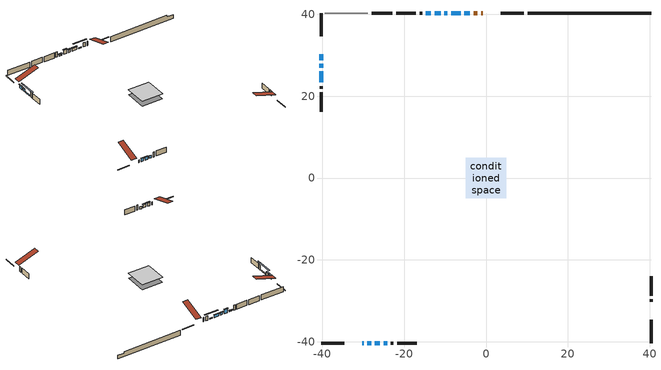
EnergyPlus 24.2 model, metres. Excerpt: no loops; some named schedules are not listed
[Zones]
conditioned space
 floor outside (Floor1 construction): -0.61,-0.61 -0.61,0.61 0.61,0.61 0.61,-0.61 z0.46
 floor adiabatic (AdiabaticFloorConstruction): -4.96,-4.96 -4.96,4.96 4.96,4.96 4.96,-4.96 z0.46
 floor foundation (Slab1 construction): -4.78,-4.78 -4.78,4.78 4.78,4.78 4.78,-4.78 z-1.98
 wall outside (RimJoist1 construction): 9.23,40.34 3.58,40.34 / -40.34,-40.34 -34.68,-40.34 / -40.34,40.34 -40.34,34.68 / 40.34,-40.34 40.34,-34.68 z0.46:0.76
 wall outside (AdiabaticWallConstruction 1): -0.8,40.34 -1.21,40.34 z0.46:2.49
 wall outside (AdiabaticWallConstruction): -30.3,-40.34 -29.91,-40.34 / -25.04,-40.34 -24.19,-40.34 / -6.2,40.34 -8.49,40.34 / -9.41,40.34 -10.18,40.34 z0.46:1.68; -28.98,-40.34 -28.06,-40.34 / -27.14,-40.34 -25.97,-40.34 / -40.34,30.3 -40.34,28.82 / -40.34,27.9 -40.34,26.98 z0.46:1.93; -3.95,40.34 -5.27,40.34 / -40.34,26.05 -40.34,23.41 / -13.51,40.34 -14.68,40.34 z0.46:1.02; -11.11,40.34 -12.58,40.34 z0.46:2.44
 wall outside (Wall1 construction): -15.6,40.34 -16.22,40.34 / -23.27,-40.34 -22.65,-40.34 / -40.34,22.48 -40.34,21.86 / 40.34,-30.3 40.34,-29.68 z0.46:2.9
 wall outside (Wall2 construction): -17.15,40.34 -21.93,40.34 / -21.72,-40.34 -16.94,-40.34 / -40.34,20.94 -40.34,16.15 / 40.34,-28.75 40.34,-23.97 z0.46:2.9
 wall foundation (FoundationWall1 construction): 10.16,40.34,-1.98 10.16,40.34,0.46 37.32,40.34,0.46 37.32,40.34,-0.27 40.34,40.34,-0.27 40.34,40.34,-1.98
 wall othersidecoefficients (AdiabaticWallConstruction 1): -2.13,40.34 -3.02,40.34 z0.46:2.49
 wall othersidecoefficients (Wall3 construction): -22.86,40.34 -27.92,40.34 z0.46:2.9
 wall adiabatic (Wall4 construction): -28.85,40.34 -39.41,40.34 z0.46:2.9
 window (WindowConstruction 8): -30.3,-40.34 -29.91,-40.34 z0.46:1.68
 window (WindowConstruction 4): -28.98,-40.34 -28.07,-40.34 z0.46:1.93
 window (WindowConstruction 5): -27.14,-40.34 -25.97,-40.34 z0.46:1.93
 window (WindowConstruction 6): -40.34,30.3 -40.34,28.82 z0.46:1.93
 window (WindowConstruction 7): -40.34,27.89 -40.34,26.98 z0.46:1.93
 window (WindowConstruction 10): -3.95,40.34 -5.27,40.34 z0.46:1.02
 window (WindowConstruction 11): -40.34,26.05 -40.34,23.41 z0.46:1.02
 window (WindowConstruction 9): -25.04,-40.34 -24.2,-40.34 z0.46:1.68
 window (WindowConstruction): -6.2,40.34 -8.49,40.34 z0.46:1.68
 window (WindowConstruction 1): -9.42,40.34 -10.18,40.34 z0.46:1.68
 window (WindowConstruction 2): -11.11,40.34 -12.58,40.34 z0.46:2.44
 window (WindowConstruction 3): -13.51,40.34 -14.68,40.34 z0.46:1.02
 door (Door): -0.81,40.34 -1.21,40.34 z0.46:2.49
 door inside (Door 1): -2.13,40.34 -3.02,40.34 z0.46:2.49
 ceiling adiabatic (AdiabaticFloorConstruction): 4.96,-4.96 4.96,4.96 -4.96,4.96 -4.96,-4.96 z0.46
 roof outside (Roof1 construction): 0.12,40.34,2.9 0.12,30.75,6.09 2.65,30.75,6.09 2.65,40.34,2.9; -31.22,-40.34,2.9 -31.22,-30.75,6.09 -33.75,-30.75,6.09 -33.75,-40.34,2.9; -40.34,31.22,2.9 -30.75,31.22,6.09 -30.75,33.75,6.09 -40.34,33.75,2.9; 40.34,-31.22,2.9 30.75,-31.22,6.09 30.75,-33.75,6.09 40.34,-33.75,2.9
shading: -27.86,-40.34 -29.18,-40.34 -29.18,-40.75 -27.86,-40.75 z2.13; -25.77,-40.34 -27.34,-40.34 -27.34,-40.75 -25.77,-40.75 z2.13; -40.34,28.62 -40.34,30.5 -40.75,30.5 -40.75,28.62 z2.13; -40.34,26.78 -40.34,28.1 -40.75,28.1 -40.75,26.78 z2.13; -7.91,40.34 -1.31,40.34 -1.31,40.75 -7.91,40.75 z3.66; -40.34,20.77 -40.34,28.69 -40.75,28.69 -40.75,20.77 z3.66; -8.69,40.34 -6,40.34 -6,40.75 -8.69,40.75 z1.88; -10.38,40.34 -9.21,40.34 -9.21,40.75 -10.38,40.75 z1.88; -12.78,40.34 -10.91,40.34 -10.91,40.75 -12.78,40.75 z2.64; -14.88,40.34 -13.31,40.34 -13.31,40.75 -14.88,40.75 z1.22
[Building]
Building 1: Terrain=Suburbs
[Site:Location]
Edmonton Intl AP_AB: Latitude {deg}=53.31; Longitude {deg}=-113.58; Time Zone {hr}=-7; Elevation {m}=723; Keep Site Location Information=Yes
[Site:GroundTemperature:Shallow]
-1.56185, -3.61833, -3.78302, -2.80711, 1.11059, 5.01004, 8.39065, 10.5322, 10.7141, 8.97234, 5.67794, 1.89811
[Site:WaterMainsTemperature]
Calculation Method=Schedule; Temperature Schedule=mains temperature schedule
[Material] Roughness=Rough; Thermal Absorptance=0.9
Name | Thickness {m} | Conductivity {W/m-K} | Density {kg/m3} | Specific Heat {J/kg-K} | Solar Absorptance | Visible Absorptance
asphalt or fiberglass shingles | 0.00635 | 0.162714 | 1121.4 | 1465.45 | 0.4 | 0.4
concrete 4.0 in. | 0.1016 | 1.803125 | 2242.8 | 837.4 | 0.7 | 0.7
concrete 8.0 in. | 0.2032 | 1.803125 | 2242.8 | 837.4 | 0.7 | 0.7
door material | 0.04445 | 0.053851 | 512.64 | 1214.23 | 0.7 | 0.7
door material 1 | 0.04445 | 0.060037 | 512.64 | 1214.23 | 0.7 | 0.7
exterior vertical ins | 0.0460229 | 0.029427 | 32.04 | 1214.23 | 0.7 | 0.7
floor covering | 0.0127 | 0.0433444 | 54.468 | 1339.84 | 0.6 | 0.6
floor rigid ins; wall rigid ins | 0.051816 | 0.029427 | 32.04 | 1214.23 | 0.7 | 0.7
floor rigid ins 1; wall rigid ins 2 | 0.512978 | 0.029427 | 32.04 | 1214.23 | 0.7 | 0.7
floor stud and cavity | 0.1397 | 0.719962 | 92.3553 | 1139.71 | 0.7 | 0.7
floor stud and cavity 1 | 0.1397 | 1.75129 | 37.0049 | 1207.88 | 0.7 | 0.7
furniture material conditioned space 1 | 0.1524 | 0.115458 | 640.8 | 1214.23 | 0.6 | 0.6
gypsum board | 0.0127 | 0.160291 | 801 | 837.4 | 0.6 | 0.6
gypsum board 1 | 0.0127 | 0.160291 | 801 | 837.4 | 0.7 | 0.7
osb sheathing 0.5 in. | 0.0127 | 0.115458 | 512.64 | 1214.23 | 0.7 | 0.7
osb sheathing 0.75 in. | 0.01905 | 0.115458 | 512.64 | 1214.23 | 0.7 | 0.7
osb sheathing 2.0 in. | 0.0508 | 0.115458 | 512.64 | 1214.23 | 0.7 | 0.7
rim joist stud and cavity | 0.0508 | 0.0296634 | 125.044 | 1163.47 | 0.6 | 0.6
roof rigid ins | 0.103632 | 0.029427 | 32.04 | 1214.23 | 0.7 | 0.7
roof stud and cavity | 0.2032 | 0.0705041 | 78.34581 | 1123.46 | 0.7 | 0.7
wall rigid ins 1 | 0.051816 | 0.029427 | 32.04 | 1214.23 | 0.4 | 0.4
wall stud and cavity | 0.1397 | 0.343468 | 139.0536 | 1170.24 | 0.7 | 0.7
wall stud and cavity 1 | 0.1397 | 0.224759 | 139.0536 | 1170.24 | 0.7 | 0.7
wall stud and cavity 2 | 0.1397 | 0.304518 | 139.0536 | 1170.24 | 0.7 | 0.7
wall stud and cavity 3 | 0.1397 | 0.178072 | 139.0536 | 1170.24 | 0.7 | 0.7
wall stud and cavity 4 | 0.0889 | 0.380278 | 52.3479 | 1209.89 | 0.7 | 0.7
wall stud and cavity 5 | 0.0889 | 0.391764 | 83.0341 | 1211.67 | 0.7 | 0.7
wood siding | 0.0254 | 0.102417 | 544.68 | 1172.36 | 0.4 | 0.4
wood siding 1; wood siding 2; wood siding 3 | 0.0254 | 0.102417 | 544.68 | 1172.36 | 0.7 | 0.7
[WindowMaterial:SimpleGlazingSystem]
Name | U-Factor {W/m2-K} | Solar Heat Gain Coefficient
WindowMaterial | 2.49775 | 0.6
WindowMaterial 1 | 2.44665 | 0.49
WindowMaterial 10 | 2.509676 | 0.46
WindowMaterial 2 | 2.99003 | 0.58
WindowMaterial 3 | 2.557939 | 0.57
WindowMaterial 4 | 2.592007 | 0.56
WindowMaterial 5 | 2.42678 | 0.63
WindowMaterial 6 | 2.40407 | 0.64
WindowMaterial 7 | 2.50911 | 0.46
WindowMaterial 8 | 3.31766 | 0.56
WindowMaterial 9 | 2.54715 | 0.34
[Construction]
AdiabaticFloorConstruction: floor stud and cavity 1, floor rigid ins 1, osb sheathing 0.75 in., floor covering
AdiabaticWallConstruction: wood siding 2, wall rigid ins 2, wall stud and cavity 4, gypsum board
AdiabaticWallConstruction 1: wood siding 3, wall rigid ins 2, wall stud and cavity 4, gypsum board
Door: door material
Door 1: door material 1
Floor1 construction: floor stud and cavity, floor rigid ins, osb sheathing 0.75 in., floor covering
FoundationWall1 construction: concrete 8.0 in., gypsum board 1
furniture construction conditioned space 1: furniture material conditioned space 1
PartitionWallConstruction: gypsum board, wall stud and cavity 5, gypsum board
RimJoist1 construction: wood siding 1, osb sheathing 2.0 in., rim joist stud and cavity
Roof1 construction: asphalt or fiberglass shingles, roof rigid ins, osb sheathing 0.75 in., roof stud and cavity, gypsum board
Slab1 construction: concrete 4.0 in.
Wall1 construction: wood siding, wall rigid ins, osb sheathing 0.5 in., wall stud and cavity, gypsum board
Wall2 construction: wood siding, wall rigid ins, osb sheathing 0.5 in., wall stud and cavity 1, gypsum board
Wall3 construction: wall rigid ins 1, osb sheathing 0.5 in., wall stud and cavity 2, gypsum board
Wall4 construction: wall rigid ins 1, osb sheathing 0.5 in., wall stud and cavity 3, gypsum board
WindowConstruction: WindowMaterial
WindowConstruction 1: WindowMaterial 1
WindowConstruction 10; WindowConstruction 11: WindowMaterial 10
WindowConstruction 2: WindowMaterial 2
WindowConstruction 3: WindowMaterial 3
WindowConstruction 4: WindowMaterial 4
WindowConstruction 5: WindowMaterial 5
WindowConstruction 6: WindowMaterial 6
WindowConstruction 7: WindowMaterial 7
WindowConstruction 8: WindowMaterial 8
WindowConstruction 9: WindowMaterial 9
[Zone]
conditioned space: Multiplier=1; Volume {m3}=537; Part of Total Floor Area=Yes
[Space]
conditioned space 1: Zone=conditioned space; Volume {m3}=537
[SurfaceProperty:ExposedFoundationPerimeter]
Slab1: Exposed Perimeter Calculation Method=TotalExposedPerimeter; Total Exposed Perimeter {m}=30.172
[SurfaceProperty:OtherSideCoefficients]
other non-freezing space: Combined Convective/Radiative Film Coefficient {W/m2-K}=8.35; Constant Temperature Coefficient=1; External Dry-Bulb Temperature Coefficient=0; Ground Temperature Coefficient=0; Wind Speed Coefficient=0; Zone Air Temperature Coefficient=0; Constant Temperature Schedule=other non-freezing space; Previous Other Side Temperature Coefficient=0
[InternalMass] Zone or ZoneList=conditioned space; Space or SpaceList=conditioned space 1
Name | Construction | Surface Area {m2}
furniture mass conditioned space 1 | furniture construction conditioned space 1 | 76.492
partition wall mass | PartitionWallConstruction | 191.23
[Lights]
interior lighting: Zone or ZoneList or Space or SpaceList=conditioned space 1; Schedule=interior lighting schedule; Design Level Calculation Method=LightingLevel; Lighting Level {W}=343.2; Return Air Fraction=0; Fraction Radiant=0.6; Fraction Visible=0.2; Fraction Replaceable=1
[People]
occupants: Zone or ZoneList or Space or SpaceList=conditioned space 1; Number of People Schedule=occupants schedule; Number of People Calculation Method=People; Number of People=3; Fraction Radiant=0.314171; Sensible Heat Fraction=0.56303; Activity Level Schedule=occupants activity schedule; Carbon Dioxide Generation Rate {m3/s-W}=0; Enable ASHRAE 55 Comfort Warnings=No; Mean Radiant Temperature Calculation Type=EnclosureAveraged
[ElectricEquipment] Zone or ZoneList or Space or SpaceList=conditioned space 1; Design Level Calculation Method=EquipmentLevel
Name | Schedule | Design Level {W} | Fraction Latent | Fraction Radiant | Fraction Lost
clothes dryer | clothes dryer schedule | 140.772 | 0.015 | 0.081 | 0.85
clothes washer | clothes washer schedule | 32.1985 | 0.03 | 0.162 | 0.7
cooking range | cooking range schedule | 208.969 | 0.08 | 0.432 | 0.2
dishwasher | dishwasher schedule | 66.8632 | 0.3 | 0.18 | 0.4
fridge | fridge schedule | 72.9452 | 0 | 0.6 | 0
mech vent bath fan 0 | mech vent bath fan 0 schedule | 50.2 | 0 | 0 | 1
mech vent bath fan 1 | mech vent bath fan 1 schedule | 50.2 | 0 | 0 | 1
mech vent house fan | mech vent house fan schedule | 0 | 0 | 0 | 1
mech vent house fan cfis | mech vent house fan cfis schedule | 0 | 0 | 0 | 0
mech vent range fan 0 | mech vent range fan 0 schedule | 57 | 0 | 0 | 1
misc plug loads | misc plug loads schedule | 494.7 | 0.045 | 0.513 | 0.1
whole house fan | Always On Discrete | 0 | 0 | 0 | 1
[OtherEquipment] Zone or ZoneList or Space or SpaceList=conditioned space 1; Design Level Calculation Method=EquipmentLevel
Name | Fuel Type | Schedule | Design Level {W} | Fraction Latent | Fraction Radiant | Fraction Lost
clothes dryer 1 | Electricity | clothes dryer schedule | 0 | 0.015 | 0.081 | 0.85
cooking range 1 | Electricity | cooking range schedule | 0 | 0.08 | 0.432 | 0.2
general water use latent | None | general water use schedule | 59.3978 | 1 | 0 | 0
general water use sensible | None | general water use schedule | -58.539 | 0 | 0.6 | 0
mech vent house fan latent load | None | Always On Discrete | 0 | 1 | 0 | 0
mech vent house fan sensible load | None | Always On Discrete | 0 | 0 | 0 | 0
water heater energy adjustment1 | NaturalGas | Always On Discrete | 0.01 | 0 | 0 | 1
[ZoneInfiltration:DesignFlowRate] Zone or ZoneList or Space or SpaceList=conditioned space 1; Schedule=Always On Discrete; Design Flow Rate Calculation Method=Flow/Zone; Design Flow Rate {m3/s}=0
infil flow; natural vent flow; whole house fan flow
[AvailabilityManager:Scheduled]
furnace airloop Availability Manager: Schedule=Always On Discrete
[Foundation:Kiva]
Foundation Kiva 1: Initial Indoor Air Temperature {C}=18; Wall Height Above Grade {m}=0.459974; Wall Depth Below Slab {m}=0.2032; Custom Block Material Name 1=exterior vertical ins; Custom Block Depth 1 {m}=2.43998; Custom Block X Position 1 {m}=0.2159; Custom Block Z Position 1 {m}=0
[Foundation:Kiva:Settings]
Soil Conductivity {W/m-K}=0.849921; Soil Density {kg/m3}=1842.3; Soil Specific Heat {J/kg-K}=418.7; Ground Solar Absorptivity=0.9; Ground Thermal Absorptivity=0.9; Ground Surface Roughness {m}=0.03; Far-Field Width {m}=40; Deep-Ground Boundary Condition=ZeroFlux; Deep-Ground Depth {m}=40; Minimum Cell Dimension {m}=0.2; Maximum Cell Growth Coefficient=3; Simulation Timestep=Timestep
[Exterior:Lights]
exterior lighting: Schedule=exterior lighting schedule; Design Level {W}=75.6
[EnergyManagementSystem:GlobalVariable]
furnace_airloop_Fan_RTF
infil_program_Qfan
infil_program_Qinf
natural_vent_program_Qnv
natural_vent_program_Qwhf
[EnergyManagementSystem:Sensor]
Name | Output:Variable or Output:Meter Index Key | Output:Variable or Output:Meter
airflow_gain | infil flow | Infiltration Sensible Heat Gain Energy
airflow_gain_1 | natural vent flow | Infiltration Sensible Heat Gain Energy
airflow_gain_2 | whole house fan flow | Infiltration Sensible Heat Gain Energy
airflow_loss | infil flow | Infiltration Sensible Heat Loss Energy
airflow_loss_1 | natural vent flow | Infiltration Sensible Heat Loss Energy
airflow_loss_2 | whole house fan flow | Infiltration Sensible Heat Loss Energy
clg_load_cond |  | Cooling:EnergyTransfer:Zone:CONDITIONED SPACE
clg_sp_s; clg_sp_s_1 | cooling setpoint | Schedule Value
clothes_dryer_exhaust_0_sch_s | clothes dryer exhaust 0 schedule | Schedule Value
cool_season | cooling season schedule | Schedule Value
htg_load_cond |  | Heating:EnergyTransfer:Zone:CONDITIONED SPACE
htg_sp_s; htg_sp_s_1 | heating setpoint | Schedule Value
ig_ee_conv | clothes dryer | Electric Equipment Convective Heating Energy
ig_ee_conv_2 | cooking range | Electric Equipment Convective Heating Energy
ig_ee_conv_4 | fridge | Electric Equipment Convective Heating Energy
ig_ee_conv_5 | misc plug loads | Electric Equipment Convective Heating Energy
ig_ee_conv_6 | whole house fan | Electric Equipment Convective Heating Energy
ig_ee_rad | clothes dryer | Electric Equipment Radiant Heating Energy
ig_ee_rad_2 | cooking range | Electric Equipment Radiant Heating Energy
ig_ee_rad_4 | fridge | Electric Equipment Radiant Heating Energy
ig_ee_rad_5 | misc plug loads | Electric Equipment Radiant Heating Energy
ig_ee_rad_6 | whole house fan | Electric Equipment Radiant Heating Energy
ig_lgt_conv | interior lighting | Lights Convective Heating Energy
ig_lgt_rad | interior lighting | Lights Radiant Heating Energy
ig_lgt_vis | interior lighting | Lights Visible Radiation Heating Energy
ig_oe_conv | clothes dryer 1 | Other Equipment Convective Heating Energy
ig_oe_conv_1 | cooking range 1 | Other Equipment Convective Heating Energy
ig_oe_conv_2 | general water use latent | Other Equipment Convective Heating Energy
ig_oe_conv_3 | general water use sensible | Other Equipment Convective Heating Energy
ig_oe_conv_4 | water heater energy adjustment1 | Other Equipment Convective Heating Energy
ig_oe_rad | clothes dryer 1 | Other Equipment Radiant Heating Energy
ig_oe_rad_1 | cooking range 1 | Other Equipment Radiant Heating Energy
ig_oe_rad_2 | general water use latent | Other Equipment Radiant Heating Energy
ig_oe_rad_3 | general water use sensible | Other Equipment Radiant Heating Energy
ig_oe_rad_4 | water heater energy adjustment1 | Other Equipment Radiant Heating Energy
ig_ppl_conv | occupants | People Convective Heating Energy
ig_ppl_rad | occupants | People Radiant Heating Energy
im_conv | furniture mass conditioned space 1 | Surface Inside Face Convection Heat Gain Energy
im_conv_1 | partition wall mass | Surface Inside Face Convection Heat Gain Energy
im_ig | furniture mass conditioned space 1 | Surface Inside Face Internal Gains Radiation Heat Gain Energy
im_ig_1 | partition wall mass | Surface Inside Face Internal Gains Radiation Heat Gain Energy
im_lgt | furniture mass conditioned space 1 | Surface Inside Face Lights Radiation Heat Gain Energy
im_lgt_1 | partition wall mass | Surface Inside Face Lights Radiation Heat Gain Energy
im_sol | furniture mass conditioned space 1 | Surface Inside Face Solar Radiation Heat Gain Energy
im_sol_1 | partition wall mass | Surface Inside Face Solar Radiation Heat Gain Energy
im_surf | furniture mass conditioned space 1 | Surface Inside Face Net Surface Thermal Radiation Heat Gain Energy
im_surf_1 | partition wall mass | Surface Inside Face Net Surface Thermal Radiation Heat Gain Energy
mech_vent_bath_fan_0_sch_s | mech vent bath fan 0 schedule | Schedule Value
mech_vent_bath_fan_1_sch_s | mech vent bath fan 1 schedule | Schedule Value
mech_vent_range_fan_0_sch_s | mech vent range fan 0 schedule | Schedule Value
mv_conv | mech vent bath fan 0 | Electric Equipment Convective Heating Energy
mv_conv_1 | mech vent bath fan 1 | Electric Equipment Convective Heating Energy
mv_conv_2 | mech vent house fan | Electric Equipment Convective Heating Energy
mv_conv_3 | mech vent house fan cfis | Electric Equipment Convective Heating Energy
mv_conv_4 | mech vent range fan 0 | Electric Equipment Convective Heating Energy
mv_conv_5 | mech vent house fan latent load | Other Equipment Convective Heating Energy
mv_conv_6 | mech vent house fan sensible load | Other Equipment Convective Heating Energy
mv_rad | mech vent bath fan 0 | Electric Equipment Radiant Heating Energy
mv_rad_1 | mech vent bath fan 1 | Electric Equipment Radiant Heating Energy
mv_rad_2 | mech vent house fan | Electric Equipment Radiant Heating Energy
mv_rad_3 | mech vent house fan cfis | Electric Equipment Radiant Heating Energy
mv_rad_4 | mech vent range fan 0 | Electric Equipment Radiant Heating Energy
mv_rad_5 | mech vent house fan latent load | Other Equipment Radiant Heating Energy
mv_rad_6 | mech vent house fan sensible load | Other Equipment Radiant Heating Energy
natural_vent_s | natural vent schedule | Schedule Value
oa_temp |  | Site Outdoor Air Drybulb Temperature
out_pb_s |  | Site Outdoor Air Barometric Pressure
out_wt_s |  | Site Outdoor Air Humidity Ratio
site_vw_s |  | Site Wind Speed
ss_back_out | Window1 | Surface Window Shortwave from Zone Back Out Window Heat Transfer Rate
ss_back_out_1 | Window10 | Surface Window Shortwave from Zone Back Out Window Heat Transfer Rate
ss_back_out_10 | Window8 | Surface Window Shortwave from Zone Back Out Window Heat Transfer Rate
ss_back_out_11 | Window9 | Surface Window Shortwave from Zone Back Out Window Heat Transfer Rate
ss_back_out_2 | Window12 | Surface Window Shortwave from Zone Back Out Window Heat Transfer Rate
ss_back_out_3 | Window13 | Surface Window Shortwave from Zone Back Out Window Heat Transfer Rate
ss_back_out_4 | Window14 | Surface Window Shortwave from Zone Back Out Window Heat Transfer Rate
ss_back_out_5 | Window16 | Surface Window Shortwave from Zone Back Out Window Heat Transfer Rate
ss_back_out_6 | Window17 | Surface Window Shortwave from Zone Back Out Window Heat Transfer Rate
ss_back_out_7 | Window2 | Surface Window Shortwave from Zone Back Out Window Heat Transfer Rate
ss_back_out_8 | Window4 | Surface Window Shortwave from Zone Back Out Window Heat Transfer Rate
ss_back_out_9 | Window6 | Surface Window Shortwave from Zone Back Out Window Heat Transfer Rate
ss_conv | Door1 | Surface Inside Face Convection Heat Gain Energy
ss_conv_1 | Door2 | Surface Inside Face Convection Heat Gain Energy
ss_conv_10 | Window4 | Surface Inside Face Convection Heat Gain Energy
ss_conv_11 | Window6 | Surface Inside Face Convection Heat Gain Energy
ss_conv_12 | Window8 | Surface Inside Face Convection Heat Gain Energy
ss_conv_13 | Window9 | Surface Inside Face Convection Heat Gain Energy
ss_conv_2 | Window1 | Surface Inside Face Convection Heat Gain Energy
ss_conv_3 | Window10 | Surface Inside Face Convection Heat Gain Energy
ss_conv_4 | Window12 | Surface Inside Face Convection Heat Gain Energy
ss_conv_5 | Window13 | Surface Inside Face Convection Heat Gain Energy
ss_conv_6 | Window14 | Surface Inside Face Convection Heat Gain Energy
ss_conv_7 | Window16 | Surface Inside Face Convection Heat Gain Energy
ss_conv_8 | Window17 | Surface Inside Face Convection Heat Gain Energy
ss_conv_9 | Window2 | Surface Inside Face Convection Heat Gain Energy
ss_ig | Door1 | Surface Inside Face Internal Gains Radiation Heat Gain Energy
ss_ig_1 | Door2 | Surface Inside Face Internal Gains Radiation Heat Gain Energy
ss_ig_10 | Window4 | Surface Inside Face Internal Gains Radiation Heat Gain Energy
ss_ig_11 | Window6 | Surface Inside Face Internal Gains Radiation Heat Gain Energy
ss_ig_12 | Window8 | Surface Inside Face Internal Gains Radiation Heat Gain Energy
ss_ig_13 | Window9 | Surface Inside Face Internal Gains Radiation Heat Gain Energy
ss_ig_2 | Window1 | Surface Inside Face Internal Gains Radiation Heat Gain Energy
ss_ig_3 | Window10 | Surface Inside Face Internal Gains Radiation Heat Gain Energy
ss_ig_4 | Window12 | Surface Inside Face Internal Gains Radiation Heat Gain Energy
ss_ig_5 | Window13 | Surface Inside Face Internal Gains Radiation Heat Gain Energy
ss_ig_6 | Window14 | Surface Inside Face Internal Gains Radiation Heat Gain Energy
ss_ig_7 | Window16 | Surface Inside Face Internal Gains Radiation Heat Gain Energy
ss_ig_8 | Window17 | Surface Inside Face Internal Gains Radiation Heat Gain Energy
ss_ig_9 | Window2 | Surface Inside Face Internal Gains Radiation Heat Gain Energy
ss_lgt | Door1 | Surface Inside Face Lights Radiation Heat Gain Energy
ss_lgt_1 | Door2 | Surface Inside Face Lights Radiation Heat Gain Energy
ss_sol | Door1 | Surface Inside Face Solar Radiation Heat Gain Energy
ss_sol_1 | Door2 | Surface Inside Face Solar Radiation Heat Gain Energy
ss_surf | Door1 | Surface Inside Face Net Surface Thermal Radiation Heat Gain Energy
ss_surf_1 | Door2 | Surface Inside Face Net Surface Thermal Radiation Heat Gain Energy
ss_surf_10 | Window4 | Surface Inside Face Net Surface Thermal Radiation Heat Gain Energy
ss_surf_11 | Window6 | Surface Inside Face Net Surface Thermal Radiation Heat Gain Energy
ss_surf_12 | Window8 | Surface Inside Face Net Surface Thermal Radiation Heat Gain Energy
ss_surf_13 | Window9 | Surface Inside Face Net Surface Thermal Radiation Heat Gain Energy
ss_surf_2 | Window1 | Surface Inside Face Net Surface Thermal Radiation Heat Gain Energy
ss_surf_3 | Window10 | Surface Inside Face Net Surface Thermal Radiation Heat Gain Energy
ss_surf_4 | Window12 | Surface Inside Face Net Surface Thermal Radiation Heat Gain Energy
ss_surf_5 | Window13 | Surface Inside Face Net Surface Thermal Radiation Heat Gain Energy
ss_surf_6 | Window14 | Surface Inside Face Net Surface Thermal Radiation Heat Gain Energy
ss_surf_7 | Window16 | Surface Inside Face Net Surface Thermal Radiation Heat Gain Energy
ss_surf_8 | Window17 | Surface Inside Face Net Surface Thermal Radiation Heat Gain Energy
ss_surf_9 | Window2 | Surface Inside Face Net Surface Thermal Radiation Heat Gain Energy
ss_trans_in | Window1 | Surface Window Transmitted Solar Radiation Rate
ss_trans_in_1 | Window10 | Surface Window Transmitted Solar Radiation Rate
ss_trans_in_10 | Window8 | Surface Window Transmitted Solar Radiation Rate
ss_trans_in_11 | Window9 | Surface Window Transmitted Solar Radiation Rate
ss_trans_in_2 | Window12 | Surface Window Transmitted Solar Radiation Rate
ss_trans_in_3 | Window13 | Surface Window Transmitted Solar Radiation Rate
ss_trans_in_4 | Window14 | Surface Window Transmitted Solar Radiation Rate
ss_trans_in_5 | Window16 | Surface Window Transmitted Solar Radiation Rate
ss_trans_in_6 | Window17 | Surface Window Transmitted Solar Radiation Rate
ss_trans_in_7 | Window2 | Surface Window Transmitted Solar Radiation Rate
ss_trans_in_8 | Window4 | Surface Window Transmitted Solar Radiation Rate
ss_trans_in_9 | Window6 | Surface Window Transmitted Solar Radiation Rate
ss_trans_out | Window1 | Surface Inside Face Initial Transmitted Diffuse Transmitted Out Window Solar Radiation Rate
ss_trans_out_1 | Window10 | Surface Inside Face Initial Transmitted Diffuse Transmitted Out Window Solar Radiation Rate
ss_trans_out_10 | Window8 | Surface Inside Face Initial Transmitted Diffuse Transmitted Out Window Solar Radiation Rate
ss_trans_out_11 | Window9 | Surface Inside Face Initial Transmitted Diffuse Transmitted Out Window Solar Radiation Rate
ss_trans_out_2 | Window12 | Surface Inside Face Initial Transmitted Diffuse Transmitted Out Window Solar Radiation Rate
ss_trans_out_3 | Window13 | Surface Inside Face Initial Transmitted Diffuse Transmitted Out Window Solar Radiation Rate
ss_trans_out_4 | Window14 | Surface Inside Face Initial Transmitted Diffuse Transmitted Out Window Solar Radiation Rate
ss_trans_out_5 | Window16 | Surface Inside Face Initial Transmitted Diffuse Transmitted Out Window Solar Radiation Rate
ss_trans_out_6 | Window17 | Surface Inside Face Initial Transmitted Diffuse Transmitted Out Window Solar Radiation Rate
ss_trans_out_7 | Window2 | Surface Inside Face Initial Transmitted Diffuse Transmitted Out Window Solar Radiation Rate
ss_trans_out_8 | Window4 | Surface Inside Face Initial Transmitted Diffuse Transmitted Out Window Solar Radiation Rate
